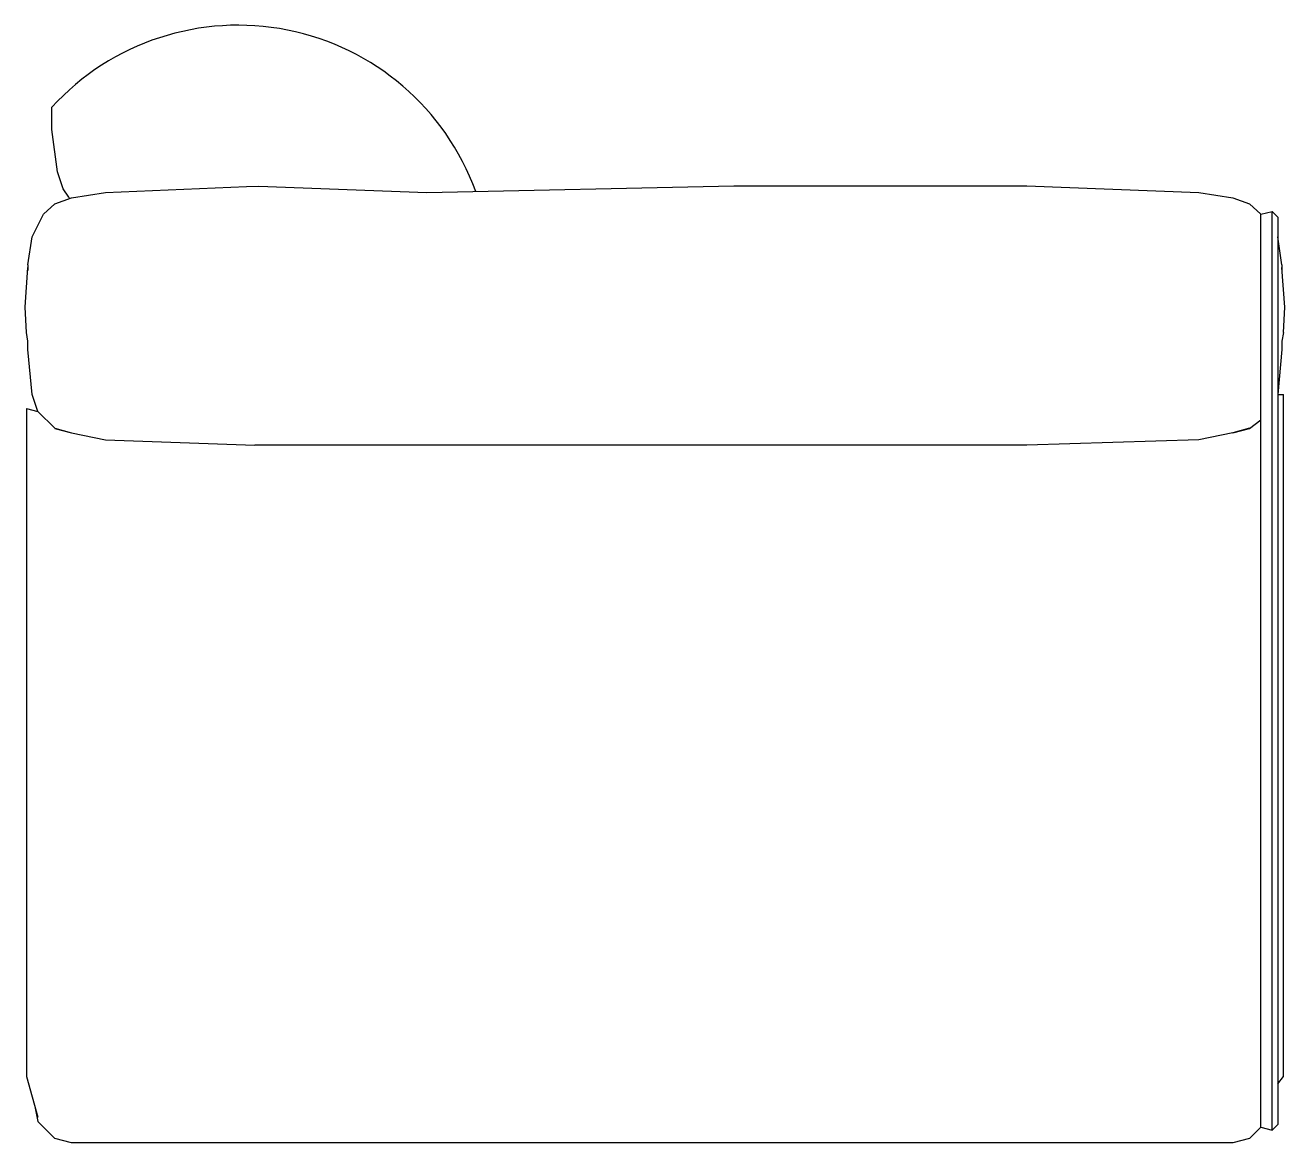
# Model space of a CAD drawing. Extents: x -0.001 to 0.709, y 0.001 to 0.63.
import ezdxf

# ---------------------------------------------------------------- set-up
doc = ezdxf.new("R2010")
doc.units = 0
doc.layers.get('0').update_dxf_attribs({"linetype": 'CONTINUOUS'})

msp = doc.modelspace()

# ---------------------------------------------------------------- linework, layer by layer
at = {"color": 0, "linetype": 'BYBLOCK'}
for p, q in [((0.01425, 0.57146), (0.01425, 0.58412)), ((0.0175, 0.54763), (0.01425, 0.57146)), ((0.02062, 0.53813), (0.0175, 0.54763)), ((0.0445, 0.53604), (0.12387, 0.53946)), ((0.12387, 0.53946), (0.13087, 0.53954)), ((0.13087, 0.53954), (0.22548, 0.53604)), ((0.22548, 0.53604), (0.39847, 0.53971)), ((0.39847, 0.53971), (0.56358, 0.53971)), ((0.56358, 0.53971), (0.66045, 0.53604)), ((0.01587, 0.52971), (0.02537, 0.53304)), ((0.02387, 0.53338), (0.02062, 0.53813)), ((0.02387, 0.53338), (0.02412, 0.53254)), ((0.02537, 0.53304), (0.0445, 0.53604)), ((0.05612, 0.53654), (0.05612, 0.53654)), ((0.66045, 0.53604), (0.67945, 0.53304)), ((0.67945, 0.53304), (0.68895, 0.52971)), ((0.0095, 0.52379), (0.01587, 0.52971)), ((0.69532, 0.52379), (0.68895, 0.52971)), ((0.69532, 0.52379), (0.7017, 0.52538)), ((0.7017, 0.52538), (0.70482, 0.52213)), ((0.7017, 0.00792), (0.7017, 0.52538)), ((0.00312, 0.51113), (0.0095, 0.52379)), ((0.69532, 0.0095), (0.69532, 0.52379)), ((0.70482, 0.52213), (0.70482, 0.01108)), ((0.00075, 0.4953), (0.00312, 0.51113)), ((0.7072, 0.4953), (0.70482, 0.51113)), ((-0.00075, 0.47146), (0.00075, 0.49371)), ((0.00075, 0.4953), (0.00075, 0.49205)), ((0.7072, 0.4953), (0.7072, 0.49205)), ((0.70882, 0.47146), (0.7072, 0.49371)), ((0, 0.45713), (-0.00075, 0.47146)), ((0.70807, 0.45713), (0.70882, 0.47146)), ((0.00075, 0.45238), (0, 0.45713)), ((0.70807, 0.45713), (0.7072, 0.45238)), ((0.00075, 0.44763), (0.00075, 0.45238)), ((0.00312, 0.42222), (0.00075, 0.44763)), ((0.7072, 0.44763), (0.70482, 0.42222)), ((0.7072, 0.45238), (0.7072, 0.44763)), ((0.00637, 0.41272), (0.00312, 0.42222)), ((0.70482, 0.42222), (0.70807, 0.42222)), ((0.70807, 0.03808), (0.70807, 0.42222)), ((0, 0.4143), (0.00637, 0.41272)), ((0, 0.4143), (0, 0.03808)), ((0.00637, 0.41272), (0.01587, 0.40322)), ((0.68895, 0.40305), (0.69532, 0.40797)), ((0.01587, 0.40322), (0.02537, 0.40064)), ((0.01587, 0.40305), (0.02537, 0.40064)), ((0.02537, 0.40064), (0.0445, 0.3968)), ((0.67945, 0.40064), (0.66045, 0.3968)), ((0.68895, 0.40322), (0.67945, 0.40064)), ((0.67945, 0.40064), (0.68895, 0.40305)), ((0.0445, 0.3968), (0.12862, 0.39364)), ((0.56358, 0.39364), (0.12862, 0.39364)), ((0.66045, 0.3968), (0.56358, 0.39364)), ((0, 0.03808), (0.00637, 0.01517)), ((0.70482, 0.034), (0.70807, 0.03808)), ((0.00487, 0.02017), (0.00637, 0.01267)), ((0.00637, 0.01267), (0.01587, 0.00317)), ((0.68895, 0.00317), (0.69532, 0.0095)), ((0.69532, 0.0095), (0.7017, 0.00792)), ((0.70482, 0.01108), (0.7017, 0.00792)), ((0.02537, 0.00075), (0.01587, 0.00317)), ((0.67945, 0.00075), (0.02537, 0.00075)), ((0.68895, 0.00317), (0.67945, 0.00075))]:
    msp.add_line(p, q, dxfattribs=at)
msp.add_arc((0.11922, 0.48781), 0.14246, 20.03996, 137.46224, dxfattribs=at)

doc.saveas('drawing.dxf')
